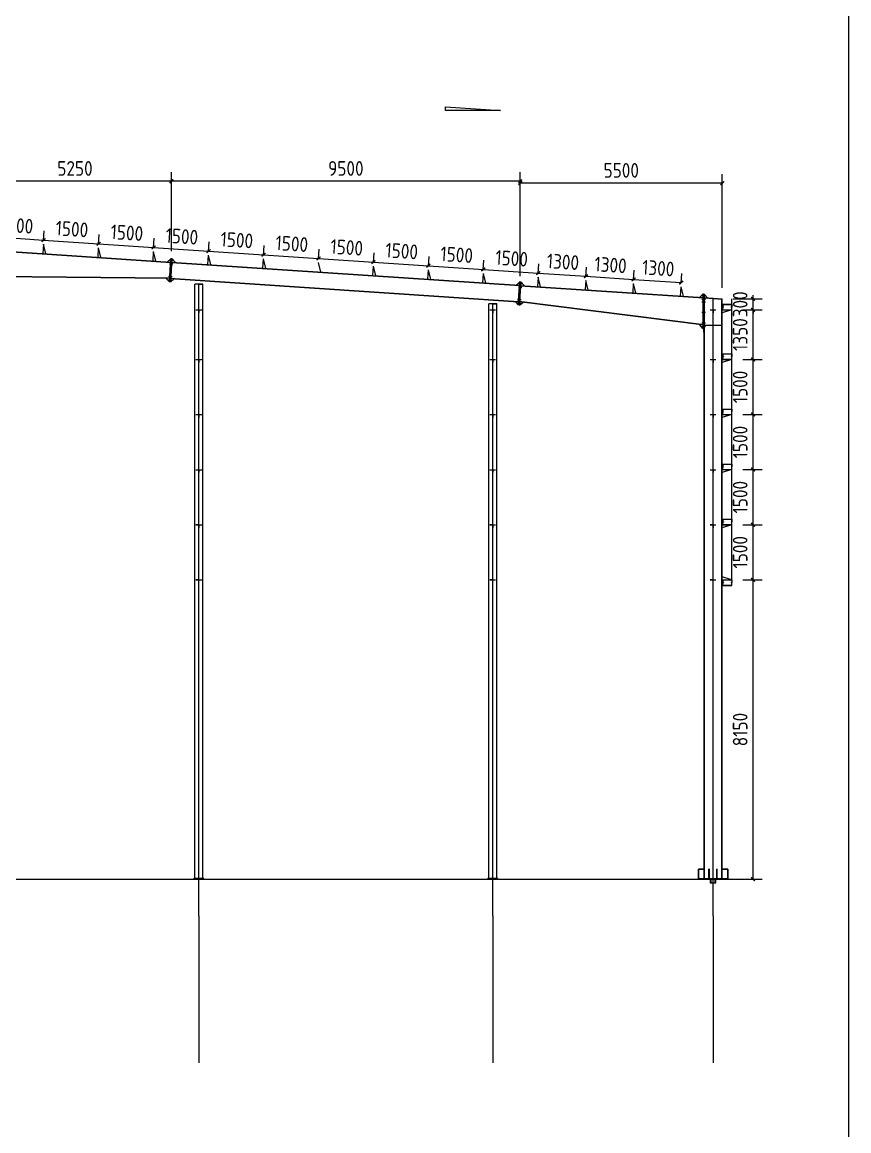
# Model space of a CAD drawing. Extents: x 424415 to 727970, y -73017 to 111783.
# Drawn here: x 689995 to 712505, y 13798 to 43976 of the extents above; entities that cross this region are included whole.
import ezdxf

# ---------------------------------------------------------------- set-up
doc = ezdxf.new("R2010")
doc.units = 0
doc.header["$LTSCALE"] = 1000
doc.header["$MEASUREMENT"] = 0
doc.layers.add('AXIS', color=3, linetype='Continuous')
doc.layers.add('DOTE', color=1, linetype='Continuous')
doc.styles.get("Standard").update_dxf_attribs({"font": 'gbenor.shx', "bigfont": 'gbcbig.shx'})
doc.dimstyles.get("Standard").update_dxf_attribs({"dimscale": 100, "dimtxt": 3.5, "dimasz": 1, "dimexe": 2.5, "dimexo": 3, "dimgap": 1.5, "dimtad": 1, "dimdec": 0, "dimzin": 0, "dimdsep": 46, "dimtxsty": 'Standard', "dimblk": 'ARCHTICK', "dimcen": 0.09, "dimadec": 0, "dimazin": 0, "dimtfac": 1, "dimtdec": 0, "dimtix": 1, "dimtmove": 2, "dimatfit": 3, "dimfxl": 1, "dimtolj": 1, "dimtzin": 0, "dimarcsym": 0})

# ---------------------------------------------------------------- blocks, each defined once
blk = doc.blocks.new('_ArchTick')
at = {"color": 0, "linetype": 'ByBlock', "const_width": 0.4}
blk.add_lwpolyline([(-0.5, -0.5), (0.5, 0.5)], dxfattribs=at)
blk = doc.blocks.new('*D616')
at = {"color": 3, "lineweight": -2}
for p, q in [((703558, 37063), (703558, 39842)), ((709058, 36746), (709058, 39842)), ((709058, 39592), (703558, 39592))]:
    blk.add_line(p, q, dxfattribs=at)
at = {"layer": 'Defpoints', "color": 0}
for p in [(703558, 39592), (703558, 36763), (709058, 36446)]:
    blk.add_point(p, dxfattribs=at)
at = {"color": 3, "lineweight": -2, "xscale": 100, "yscale": 100, "zscale": 100, "rotation": 180}
blk.add_blockref('_ArchTick', (703558, 39592), dxfattribs=at)
at = {"color": 3, "lineweight": -2, "xscale": 100, "yscale": 100, "zscale": 100}
blk.add_blockref('_ArchTick', (709058, 39592), dxfattribs=at)
at = {"color": 0, "insert": (706308, 39942), "char_height": 400, "attachment_point": 5}
blk.add_mtext('\\A1;5500', dxfattribs=at)
blk = doc.blocks.new('*D617')
at = {"color": 3, "lineweight": -2}
for p, q in [((694058, 37744), (694058, 39894)), ((703558, 37111), (703558, 39894)), ((703558, 39644), (694058, 39644))]:
    blk.add_line(p, q, dxfattribs=at)
at = {"layer": 'Defpoints', "color": 0}
for p in [(694058, 39644), (694058, 37444), (703558, 36811)]:
    blk.add_point(p, dxfattribs=at)
at = {"color": 3, "lineweight": -2, "xscale": 100, "yscale": 100, "zscale": 100, "rotation": 180}
blk.add_blockref('_ArchTick', (694058, 39644), dxfattribs=at)
at = {"color": 3, "lineweight": -2, "xscale": 100, "yscale": 100, "zscale": 100}
blk.add_blockref('_ArchTick', (703558, 39644), dxfattribs=at)
at = {"color": 0, "insert": (698808, 39994), "char_height": 400, "attachment_point": 5}
blk.add_mtext('\\A1;9500', dxfattribs=at)
blk = doc.blocks.new('*D618')
at = {"color": 3, "lineweight": -2}
for p, q in [((688808, 38096), (688808, 39894)), ((694058, 37744), (694058, 39894)), ((694058, 39644), (688808, 39644))]:
    blk.add_line(p, q, dxfattribs=at)
at = {"layer": 'Defpoints', "color": 0}
for p in [(688808, 39644), (688808, 37796), (694058, 37444)]:
    blk.add_point(p, dxfattribs=at)
at = {"color": 3, "lineweight": -2, "xscale": 100, "yscale": 100, "zscale": 100, "rotation": 180}
blk.add_blockref('_ArchTick', (688808, 39644), dxfattribs=at)
at = {"color": 3, "lineweight": -2, "xscale": 100, "yscale": 100, "zscale": 100}
blk.add_blockref('_ArchTick', (694058, 39644), dxfattribs=at)
at = {"color": 0, "insert": (691433, 39994), "char_height": 400, "attachment_point": 5}
blk.add_mtext('\\A1;5250', dxfattribs=at)
blk = doc.blocks.new('*D644')
at = {"color": 3, "lineweight": -2}
for p, q in [((689081, 38128), (689099, 38393)), ((689083, 38144), (690579, 38044)), ((690578, 38029), (690596, 38294))]:
    blk.add_line(p, q, dxfattribs=at)
at = {"layer": 'Defpoints', "color": 0}
for p in [(689075, 38029), (690579, 38044), (690571, 37929)]:
    blk.add_point(p, dxfattribs=at)
at = {"color": 3, "lineweight": -2, "xscale": 100, "yscale": 100, "zscale": 100}
for p, rotation in [((689083, 38144), 176.1859251658686), ((690579, 38044), 356.1859251658686)]:
    blk.add_blockref('_ArchTick', p, dxfattribs=dict(at, rotation=rotation))
at = {"color": 0, "insert": (689854, 38443), "char_height": 400, "attachment_point": 5, "rotation": 356.1859}
blk.add_mtext('\\A1;1500', dxfattribs=at)
blk = doc.blocks.new('*D645')
at = {"color": 3, "lineweight": -2}
for p, q in [((690578, 38029), (690596, 38294)), ((690579, 38044), (692076, 37944)), ((692075, 37929), (692092, 38194))]:
    blk.add_line(p, q, dxfattribs=at)
at = {"layer": 'Defpoints', "color": 0}
for p in [(690571, 37929), (692068, 37829), (692076, 37944)]:
    blk.add_point(p, dxfattribs=at)
at = {"color": 3, "lineweight": -2, "xscale": 100, "yscale": 100, "zscale": 100}
for p, rotation in [((690579, 38044), 176.1859251658686), ((692076, 37944), 356.1859251658686)]:
    blk.add_blockref('_ArchTick', p, dxfattribs=dict(at, rotation=rotation))
at = {"color": 0, "insert": (691351, 38344), "char_height": 400, "attachment_point": 5, "rotation": 356.1859}
blk.add_mtext('\\A1;1500', dxfattribs=at)
blk = doc.blocks.new('*D646')
at = {"color": 3, "lineweight": -2}
for p, q in [((692075, 37929), (692092, 38194)), ((693571, 37829), (693589, 38094)), ((692076, 37944), (693573, 37845))]:
    blk.add_line(p, q, dxfattribs=at)
at = {"layer": 'Defpoints', "color": 0}
for p in [(692068, 37829), (693565, 37729), (693573, 37845)]:
    blk.add_point(p, dxfattribs=at)
at = {"color": 3, "lineweight": -2, "xscale": 100, "yscale": 100, "zscale": 100}
for p, rotation in [((692076, 37944), 176.1859251658686), ((693573, 37845), 356.1859251658686)]:
    blk.add_blockref('_ArchTick', p, dxfattribs=dict(at, rotation=rotation))
at = {"color": 0, "insert": (692847, 38244), "char_height": 400, "attachment_point": 5, "rotation": 356.1859}
blk.add_mtext('\\A1;1500', dxfattribs=at)
blk = doc.blocks.new('*D647')
at = {"color": 3, "lineweight": -2}
for p, q in [((693571, 37829), (693589, 38094)), ((693573, 37845), (695069, 37745)), ((695068, 37729), (695086, 37994))]:
    blk.add_line(p, q, dxfattribs=at)
at = {"layer": 'Defpoints', "color": 0}
for p in [(693565, 37729), (695069, 37745), (695062, 37629)]:
    blk.add_point(p, dxfattribs=at)
at = {"color": 3, "lineweight": -2, "xscale": 100, "yscale": 100, "zscale": 100}
for p, rotation in [((693573, 37845), 176.1859251658686), ((695069, 37745), 356.1859251658686)]:
    blk.add_blockref('_ArchTick', p, dxfattribs=dict(at, rotation=rotation))
at = {"color": 0, "insert": (694344, 38144), "char_height": 400, "attachment_point": 5, "rotation": 356.1859}
blk.add_mtext('\\A1;1500', dxfattribs=at)
blk = doc.blocks.new('*D648')
at = {"color": 3, "lineweight": -2}
for p, q in [((695068, 37729), (695086, 37994)), ((695069, 37745), (696566, 37645)), ((696565, 37629), (696583, 37895))]:
    blk.add_line(p, q, dxfattribs=at)
at = {"layer": 'Defpoints', "color": 0}
for p in [(695062, 37629), (696558, 37530), (696566, 37645)]:
    blk.add_point(p, dxfattribs=at)
at = {"color": 3, "lineweight": -2, "xscale": 100, "yscale": 100, "zscale": 100}
for p, rotation in [((695069, 37745), 176.1859251658686), ((696566, 37645), 356.1859251658686)]:
    blk.add_blockref('_ArchTick', p, dxfattribs=dict(at, rotation=rotation))
at = {"color": 0, "insert": (695841, 38044), "char_height": 400, "attachment_point": 5, "rotation": 356.1859}
blk.add_mtext('\\A1;1500', dxfattribs=at)
blk = doc.blocks.new('*D649')
at = {"color": 3, "lineweight": -2}
for p, q in [((696565, 37629), (696583, 37895)), ((698062, 37530), (698079, 37795)), ((696566, 37645), (698063, 37545))]:
    blk.add_line(p, q, dxfattribs=at)
at = {"layer": 'Defpoints', "color": 0}
for p in [(696558, 37530), (698055, 37430), (698063, 37545)]:
    blk.add_point(p, dxfattribs=at)
at = {"color": 3, "lineweight": -2, "xscale": 100, "yscale": 100, "zscale": 100}
for p, rotation in [((696566, 37645), 176.1859251658686), ((698063, 37545), 356.1859251658686)]:
    blk.add_blockref('_ArchTick', p, dxfattribs=dict(at, rotation=rotation))
at = {"color": 0, "insert": (697338, 37944), "char_height": 400, "attachment_point": 5, "rotation": 356.1859}
blk.add_mtext('\\A1;1500', dxfattribs=at)
blk = doc.blocks.new('*D650')
at = {"color": 3, "lineweight": -2}
for p, q in [((698062, 37530), (698079, 37795)), ((698063, 37545), (699559, 37446)), ((699558, 37430), (699576, 37695))]:
    blk.add_line(p, q, dxfattribs=at)
at = {"layer": 'Defpoints', "color": 0}
for p in [(698055, 37430), (699559, 37446), (699552, 37330)]:
    blk.add_point(p, dxfattribs=at)
at = {"color": 3, "lineweight": -2, "xscale": 100, "yscale": 100, "zscale": 100}
for p, rotation in [((698063, 37545), 176.1859251658686), ((699559, 37446), 356.1859251658686)]:
    blk.add_blockref('_ArchTick', p, dxfattribs=dict(at, rotation=rotation))
at = {"color": 0, "insert": (698834, 37845), "char_height": 400, "attachment_point": 5, "rotation": 356.1859}
blk.add_mtext('\\A1;1500', dxfattribs=at)
blk = doc.blocks.new('*D651')
at = {"color": 3, "lineweight": -2}
for p, q in [((699558, 37430), (699576, 37695)), ((699559, 37446), (701056, 37346)), ((701055, 37330), (701073, 37595))]:
    blk.add_line(p, q, dxfattribs=at)
at = {"layer": 'Defpoints', "color": 0}
for p in [(699552, 37330), (701048, 37230), (701056, 37346)]:
    blk.add_point(p, dxfattribs=at)
at = {"color": 3, "lineweight": -2, "xscale": 100, "yscale": 100, "zscale": 100}
for p, rotation in [((699559, 37446), 176.1859251658686), ((701056, 37346), 356.1859251658686)]:
    blk.add_blockref('_ArchTick', p, dxfattribs=dict(at, rotation=rotation))
at = {"color": 0, "insert": (700331, 37745), "char_height": 400, "attachment_point": 5, "rotation": 356.1859}
blk.add_mtext('\\A1;1500', dxfattribs=at)
blk = doc.blocks.new('*D652')
at = {"color": 3, "lineweight": -2}
for p, q in [((701055, 37330), (701073, 37595)), ((702552, 37230), (702569, 37495)), ((701056, 37346), (702553, 37246))]:
    blk.add_line(p, q, dxfattribs=at)
at = {"layer": 'Defpoints', "color": 0}
for p in [(701048, 37230), (702545, 37131), (702553, 37246)]:
    blk.add_point(p, dxfattribs=at)
at = {"color": 3, "lineweight": -2, "xscale": 100, "yscale": 100, "zscale": 100}
for p, rotation in [((701056, 37346), 176.1859251658686), ((702553, 37246), 356.1859251658686)]:
    blk.add_blockref('_ArchTick', p, dxfattribs=dict(at, rotation=rotation))
at = {"color": 0, "insert": (701828, 37645), "char_height": 400, "attachment_point": 5, "rotation": 356.1859}
blk.add_mtext('\\A1;1500', dxfattribs=at)
blk = doc.blocks.new('*D653')
at = {"color": 3, "lineweight": -2}
for p, q in [((702552, 37230), (702569, 37495)), ((702553, 37246), (704049, 37146)), ((704048, 37131), (704066, 37396))]:
    blk.add_line(p, q, dxfattribs=at)
at = {"layer": 'Defpoints', "color": 0}
for p in [(702545, 37131), (704049, 37146), (704042, 37031)]:
    blk.add_point(p, dxfattribs=at)
at = {"color": 3, "lineweight": -2, "xscale": 100, "yscale": 100, "zscale": 100}
for p, rotation in [((702553, 37246), 176.1859251658686), ((704049, 37146), 356.1859251658686)]:
    blk.add_blockref('_ArchTick', p, dxfattribs=dict(at, rotation=rotation))
at = {"color": 0, "insert": (703324, 37545), "char_height": 400, "attachment_point": 5, "rotation": 356.1859}
blk.add_mtext('\\A1;1500', dxfattribs=at)
blk = doc.blocks.new('*D654')
at = {"color": 3, "lineweight": -2}
for p, q in [((704048, 37131), (704066, 37396)), ((704049, 37146), (705346, 37060)), ((705345, 37044), (705363, 37309))]:
    blk.add_line(p, q, dxfattribs=at)
at = {"layer": 'Defpoints', "color": 0}
for p in [(704042, 37031), (705339, 36944), (705346, 37060)]:
    blk.add_point(p, dxfattribs=at)
at = {"color": 3, "lineweight": -2, "xscale": 100, "yscale": 100, "zscale": 100}
for p, rotation in [((704049, 37146), 176.1859251658686), ((705346, 37060), 356.1859251658686)]:
    blk.add_blockref('_ArchTick', p, dxfattribs=dict(at, rotation=rotation))
at = {"color": 0, "insert": (704721, 37452), "char_height": 400, "attachment_point": 5, "rotation": 356.1859}
blk.add_mtext('\\A1;1300', dxfattribs=at)
blk = doc.blocks.new('*D655')
at = {"color": 3, "lineweight": -2}
for p, q in [((705345, 37044), (705363, 37309)), ((706642, 36958), (706660, 37223)), ((705346, 37060), (706644, 36973))]:
    blk.add_line(p, q, dxfattribs=at)
at = {"layer": 'Defpoints', "color": 0}
for p in [(705339, 36944), (706636, 36858), (706644, 36973)]:
    blk.add_point(p, dxfattribs=at)
at = {"color": 3, "lineweight": -2, "xscale": 100, "yscale": 100, "zscale": 100}
for p, rotation in [((705346, 37060), 176.1859251658686), ((706644, 36973), 356.1859251658686)]:
    blk.add_blockref('_ArchTick', p, dxfattribs=dict(at, rotation=rotation))
at = {"color": 0, "insert": (706018, 37366), "char_height": 400, "attachment_point": 5, "rotation": 356.1859}
blk.add_mtext('\\A1;1300', dxfattribs=at)
blk = doc.blocks.new('*D656')
at = {"color": 3, "lineweight": -2}
for p, q in [((706642, 36958), (706660, 37223)), ((707940, 36871), (707957, 37136)), ((706644, 36973), (707941, 36887))]:
    blk.add_line(p, q, dxfattribs=at)
at = {"layer": 'Defpoints', "color": 0}
for p in [(706636, 36858), (707941, 36887), (707933, 36771)]:
    blk.add_point(p, dxfattribs=at)
at = {"color": 3, "lineweight": -2, "xscale": 100, "yscale": 100, "zscale": 100}
for p, rotation in [((706644, 36973), 176.1859251658686), ((707941, 36887), 356.1859251658686)]:
    blk.add_blockref('_ArchTick', p, dxfattribs=dict(at, rotation=rotation))
at = {"color": 0, "insert": (707315, 37279), "char_height": 400, "attachment_point": 5, "rotation": 356.1859}
blk.add_mtext('\\A1;1300', dxfattribs=at)
blk = doc.blocks.new('*D1954')
at = {"color": 3, "lineweight": -2}
for p, q in [((709618, 28796), (710146, 28796)), ((709896, 20646), (709896, 28796)), ((709508, 20646), (710146, 20646))]:
    blk.add_line(p, q, dxfattribs=at)
at = {"layer": 'Defpoints', "color": 0}
for p in [(709318, 28796), (709896, 28796), (709208, 20646)]:
    blk.add_point(p, dxfattribs=at)
at = {"color": 3, "lineweight": -2, "xscale": 100, "yscale": 100, "zscale": 100}
for p, rotation in [((709896, 28796), 90), ((709896, 20646), 270)]:
    blk.add_blockref('_ArchTick', p, dxfattribs=dict(at, rotation=rotation))
at = {"color": 0, "insert": (709546, 24721), "char_height": 400, "attachment_point": 5, "rotation": 90}
blk.add_mtext('\\A1;8150', dxfattribs=at)
blk = doc.blocks.new('*D1955')
at = {"color": 3, "lineweight": -2}
for p, q in [((709618, 30296), (710146, 30296)), ((709896, 28796), (709896, 30296)), ((709618, 28796), (710146, 28796))]:
    blk.add_line(p, q, dxfattribs=at)
at = {"layer": 'Defpoints', "color": 0}
for p in [(709318, 30296), (709896, 30296), (709318, 28796)]:
    blk.add_point(p, dxfattribs=at)
at = {"color": 3, "lineweight": -2, "xscale": 100, "yscale": 100, "zscale": 100}
for p, rotation in [((709896, 30296), 90), ((709896, 28796), 270)]:
    blk.add_blockref('_ArchTick', p, dxfattribs=dict(at, rotation=rotation))
at = {"color": 0, "insert": (709546, 29546), "char_height": 400, "attachment_point": 5, "rotation": 90}
blk.add_mtext('\\A1;1500', dxfattribs=at)
blk = doc.blocks.new('*D1956')
at = {"color": 3, "lineweight": -2}
for p, q in [((709618, 31796), (710146, 31796)), ((709896, 30296), (709896, 31796)), ((709618, 30296), (710146, 30296))]:
    blk.add_line(p, q, dxfattribs=at)
at = {"layer": 'Defpoints', "color": 0}
for p in [(709318, 31796), (709896, 31796), (709318, 30296)]:
    blk.add_point(p, dxfattribs=at)
at = {"color": 3, "lineweight": -2, "xscale": 100, "yscale": 100, "zscale": 100}
for p, rotation in [((709896, 31796), 90), ((709896, 30296), 270)]:
    blk.add_blockref('_ArchTick', p, dxfattribs=dict(at, rotation=rotation))
at = {"color": 0, "insert": (709546, 31046), "char_height": 400, "attachment_point": 5, "rotation": 90}
blk.add_mtext('\\A1;1500', dxfattribs=at)
blk = doc.blocks.new('*D1957')
at = {"color": 3, "lineweight": -2}
for p, q in [((709618, 33296), (710146, 33296)), ((709896, 31796), (709896, 33296)), ((709618, 31796), (710146, 31796))]:
    blk.add_line(p, q, dxfattribs=at)
at = {"layer": 'Defpoints', "color": 0}
for p in [(709318, 33296), (709896, 33296), (709318, 31796)]:
    blk.add_point(p, dxfattribs=at)
at = {"color": 3, "lineweight": -2, "xscale": 100, "yscale": 100, "zscale": 100}
for p, rotation in [((709896, 33296), 90), ((709896, 31796), 270)]:
    blk.add_blockref('_ArchTick', p, dxfattribs=dict(at, rotation=rotation))
at = {"color": 0, "insert": (709546, 32546), "char_height": 400, "attachment_point": 5, "rotation": 90}
blk.add_mtext('\\A1;1500', dxfattribs=at)
blk = doc.blocks.new('*D1958')
at = {"color": 3, "lineweight": -2}
for p, q in [((709618, 34796), (710146, 34796)), ((709896, 33296), (709896, 34796)), ((709618, 33296), (710146, 33296))]:
    blk.add_line(p, q, dxfattribs=at)
at = {"layer": 'Defpoints', "color": 0}
for p in [(709318, 34796), (709896, 34796), (709318, 33296)]:
    blk.add_point(p, dxfattribs=at)
at = {"color": 3, "lineweight": -2, "xscale": 100, "yscale": 100, "zscale": 100}
for p, rotation in [((709896, 34796), 90), ((709896, 33296), 270)]:
    blk.add_blockref('_ArchTick', p, dxfattribs=dict(at, rotation=rotation))
at = {"color": 0, "insert": (709546, 34046), "char_height": 400, "attachment_point": 5, "rotation": 90}
blk.add_mtext('\\A1;1500', dxfattribs=at)
blk = doc.blocks.new('*D1959')
at = {"color": 3, "lineweight": -2}
for p, q in [((709618, 36146), (710146, 36146)), ((709896, 34796), (709896, 36146)), ((709618, 34796), (710146, 34796))]:
    blk.add_line(p, q, dxfattribs=at)
at = {"layer": 'Defpoints', "color": 0}
for p in [(709318, 36146), (709896, 36146), (709318, 34796)]:
    blk.add_point(p, dxfattribs=at)
at = {"color": 3, "lineweight": -2, "xscale": 100, "yscale": 100, "zscale": 100}
for p, rotation in [((709896, 36146), 90), ((709896, 34796), 270)]:
    blk.add_blockref('_ArchTick', p, dxfattribs=dict(at, rotation=rotation))
at = {"color": 0, "insert": (709546, 35471), "char_height": 400, "attachment_point": 5, "rotation": 90}
blk.add_mtext('\\A1;1350', dxfattribs=at)
blk = doc.blocks.new('*D1960')
at = {"color": 3, "lineweight": -2}
for p, q in [((709896, 36446), (709896, 36546)), ((709358, 36446), (710146, 36446)), ((709896, 36146), (709896, 36446)), ((709618, 36146), (710146, 36146)), ((709896, 36146), (709896, 36046))]:
    blk.add_line(p, q, dxfattribs=at)
at = {"layer": 'Defpoints', "color": 0}
for p in [(709058, 36446), (709896, 36446), (709318, 36146)]:
    blk.add_point(p, dxfattribs=at)
at = {"color": 3, "lineweight": -2, "xscale": 100, "yscale": 100, "zscale": 100}
for p, rotation in [((709896, 36446), 270), ((709896, 36146), 90)]:
    blk.add_blockref('_ArchTick', p, dxfattribs=dict(at, rotation=rotation))
at = {"color": 0, "insert": (709546, 36296), "char_height": 400, "attachment_point": 5, "rotation": 90}
blk.add_mtext('\\A1;300', dxfattribs=at)
blk = doc.blocks.new('*D2201')
at = {"color": 3, "lineweight": -2}
for p, q in [((703558, 37063), (703558, 39842)), ((709058, 36746), (709058, 39842)), ((709058, 39592), (703558, 39592))]:
    blk.add_line(p, q, dxfattribs=at)
at = {"layer": 'Defpoints', "color": 0}
for p in [(703558, 39592), (703558, 36763), (709058, 36446)]:
    blk.add_point(p, dxfattribs=at)
at = {"color": 3, "lineweight": -2, "xscale": 100, "yscale": 100, "zscale": 100, "rotation": 180}
blk.add_blockref('_ArchTick', (703558, 39592), dxfattribs=at)
at = {"color": 3, "lineweight": -2, "xscale": 100, "yscale": 100, "zscale": 100}
blk.add_blockref('_ArchTick', (709058, 39592), dxfattribs=at)
at = {"color": 0, "insert": (706308, 39942), "char_height": 400, "attachment_point": 5}
blk.add_mtext('\\A1;5500', dxfattribs=at)

msp = doc.modelspace()

# ---------------------------------------------------------------- linework, layer by layer
for p, q in [((701519.7, 41567.7), (701519.7, 41667.7)), ((701519.7, 41667.7), (703019.7, 41567.7)), ((703019.7, 41567.7), (701519.7, 41567.7)), ((688806.9, 37785.8), (694039.1, 37437)), ((688807.6, 37795.8), (694039.7, 37446.9)), ((690571.5, 37928.8), (690554.9, 37679.3)), ((690570.3, 37928.8), (690633.5, 37674)), ((692068.2, 37829), (692051.5, 37579.6)), ((692067, 37829), (692130.2, 37574.2)), ((693564.8, 37729.2), (693548.2, 37479.8)), ((693563.7, 37729.2), (693626.9, 37474.5)), ((694045.6, 37534.8), (693951.9, 37452.8)), ((694003.8, 36908.1), (694045.6, 37534.8)), ((694108.5, 37485.5), (694012.7, 37491.9)), ((694021.8, 36906.9), (694063.6, 37533.6)), ((694087.8, 37476.8), (694032, 37480.5)), ((694089.2, 37496.8), (694033.3, 37500.5)), ((694039.7, 36905.7), (694081.5, 37532.4)), ((694081.5, 37532.4), (694045.6, 37534.8)), ((694056.9, 37435.8), (703538.9, 36803.6)), ((694057.6, 37445.8), (703539.6, 36813.6)), ((694081.5, 37532.4), (694163.5, 37438.7)), ((695061.5, 37629.5), (695044.9, 37380)), ((695060.4, 37629.5), (695123.5, 37374.7)), ((696558.2, 37529.7), (696541.6, 37280.2)), ((696557, 37529.7), (696620.2, 37274.9)), ((698053.7, 37429.9), (698116.9, 37175.1)), ((694101.8, 37385.7), (694006, 37392.1)), ((694081.2, 37377), (694025.3, 37380.8)), ((694082.5, 37397), (694026.6, 37400.7)), ((699551.6, 37330.1), (699534.9, 37080.7)), ((699550.4, 37330.1), (699613.6, 37075.4)), ((701048.2, 37230.3), (701031.6, 36980.9)), ((701047.1, 37230.3), (701110.3, 36975.6)), ((702544.9, 37130.6), (702528.3, 36881.1)), ((702543.7, 37130.6), (702606.9, 36875.8)), ((694009.9, 37007.9), (689148.2, 37051.1)), ((694009.8, 36997.9), (689148.2, 37041.1)), ((694003.8, 36908.1), (693919.8, 36995.3)), ((694072.5, 36946.7), (693976.7, 36953)), ((694079.2, 37046.4), (693983.4, 37052.8)), ((694051.9, 36938), (693996, 36941.7)), ((694053.2, 36958), (693997.4, 36961.7)), ((694058.6, 37037.8), (694002.7, 37041.5)), ((694039.7, 36905.7), (694003.8, 36908.1)), ((694059.9, 37057.7), (694004, 37061.5)), ((694027.8, 36996.7), (703509.7, 36364.6)), ((694028.4, 37006.7), (703510.3, 36374.6)), ((694039.7, 36905.7), (694135.5, 36989.6)), ((694697.6, 20665.8), (694697.6, 36844.8)), ((694917.6, 36844.8), (694697.6, 36844.8)), ((694807.6, 36844.8), (694917.6, 36844.8)), ((694917.6, 20665.8), (694917.6, 36844.8)), ((703545.6, 36903.4), (703449.8, 36819.6)), ((703503.9, 36277.7), (703545.6, 36903.4)), ((703608.5, 36854.1), (703512.7, 36860.5)), ((703521.8, 36275.4), (703563.6, 36902.2)), ((703587.8, 36845.5), (703532, 36849.2)), ((703589.2, 36865.4), (703533.3, 36869.2)), ((703539.7, 36273.1), (703581.5, 36901)), ((703581.5, 36901), (703545.6, 36903.4)), ((703581.5, 36901), (703665.3, 36805.2)), ((704041.6, 37030.8), (704025, 36781.3)), ((704040.4, 37030.8), (704103.6, 36776)), ((705338.7, 36944.3), (705322.1, 36694.9)), ((705337.5, 36944.3), (705400.7, 36689.5)), ((706635.8, 36857.8), (706619.2, 36608.4)), ((706634.7, 36857.8), (706697.9, 36603.1)), ((703601.8, 36754.3), (703506, 36760.7)), ((703581.2, 36745.7), (703525.3, 36749.4)), ((703582.5, 36765.7), (703526.6, 36769.4)), ((703556.9, 36802.4), (708550.9, 36469.5)), ((703557.6, 36812.4), (708551.6, 36479.5)), ((707932.9, 36771.4), (707916.3, 36521.9)), ((707931.8, 36771.4), (707995, 36516.6)), ((708533.6, 36569.5), (708445, 36486.6)), ((708599.6, 36524.5), (708503.6, 36524.5)), ((708551.6, 36569.5), (708533.6, 36569.5)), ((708533.6, 36569.5), (708533.6, 35639.5)), ((708551.6, 36569.5), (708551.6, 35539.5)), ((708551.6, 36569.5), (708569.6, 36569.5)), ((708569.6, 36569.5), (708569.6, 35539.5)), ((702697.6, 20665.8), (702697.6, 36311.4)), ((702917.6, 36311.4), (702697.6, 36311.4)), ((702807.6, 36311.4), (702917.6, 36311.4)), ((702917.6, 20665.8), (702917.6, 36311.4)), ((703503.9, 36277.7), (703422, 36370.5)), ((703572.5, 36315.3), (703476.7, 36321.7)), ((703579.2, 36415.1), (703483.4, 36421.5)), ((703551.9, 36306.7), (703496, 36310.4)), ((703553.2, 36326.6), (703497.4, 36330.4)), ((703558.6, 36406.5), (703502.7, 36410.2)), ((703539.7, 36273.1), (703503.9, 36277.7)), ((703559.9, 36426.4), (703504, 36430.1)), ((708569.6, 35724.4), (703527.8, 36365.2)), ((708569.6, 35734.5), (703529, 36375.1)), ((703539.7, 36273.1), (703634.9, 36351.6)), ((708599.6, 36424.5), (708503.6, 36424.5)), ((708599.6, 36354.5), (708503.6, 36354.5)), ((708569.6, 36478.3), (709057.6, 36445.8)), ((708569.6, 36468.3), (709057.6, 36435.7)), ((708569.6, 36445.8), (708569.6, 20665.8)), ((709045.6, 20665.8), (709045.6, 36436.5)), ((709057.6, 20665.8), (709057.6, 36445.8)), ((709317.6, 28795.8), (709317.6, 36445.8)), ((708599.6, 36069.5), (708503.6, 36069.5)), ((709057.6, 36145.8), (709307.6, 36145.8)), ((709057.6, 36145.8), (709307.6, 36145.8)), ((709307.6, 36145.8), (709057.6, 36065.8)), ((708533.6, 35639.5), (708444.7, 35740.3)), ((708599.6, 35784.5), (708503.6, 35784.5)), ((708599.6, 35684.5), (708503.6, 35684.5)), ((708533.6, 35639.5), (708551.6, 35639.5)), ((708569.6, 35732.6), (709045.6, 35732.6)), ((708569.6, 35724.6), (709045.6, 35724.6)), ((708569.6, 35539.5), (708551.6, 35539.5)), ((708557.6, 35539.5), (708557.6, 20665.8)), ((709057.6, 34795.8), (709307.6, 34795.8)), ((709307.6, 34795.8), (709057.6, 34715.8)), ((709057.6, 33295.8), (709307.6, 33295.8)), ((709307.6, 33295.8), (709057.6, 33215.8)), ((709057.6, 31795.8), (709307.6, 31795.8)), ((709307.6, 31795.8), (709057.6, 31715.8)), ((709057.6, 30295.8), (709307.6, 30295.8)), ((709307.6, 30295.8), (709057.6, 30215.8)), ((709307.6, 28795.8), (709057.6, 28875.8)), ((709057.6, 28795.8), (709307.6, 28795.8)), ((708407.6, 20667.8), (708407.6, 20917.8)), ((708407.6, 20917.8), (708569.6, 20917.8)), ((708569.6, 20917.8), (708407.6, 20917.8)), ((708407.6, 20917.8), (708407.6, 20667.8)), ((708691.6, 20665.8), (708691.6, 20917.8)), ((708691.6, 20917.8), (708707.6, 20917.8)), ((708691.6, 20665.8), (708691.6, 20917.8)), ((708707.6, 20917.8), (708691.6, 20917.8)), ((708707.6, 20665.8), (708707.6, 20917.8)), ((708707.6, 20665.8), (708707.6, 20917.8)), ((708907.6, 20665.8), (708907.6, 20917.8)), ((708907.6, 20917.8), (708923.6, 20917.8)), ((708907.6, 20665.8), (708907.6, 20917.8)), ((708923.6, 20917.8), (708907.6, 20917.8)), ((708923.6, 20665.8), (708923.6, 20917.8)), ((708923.6, 20665.8), (708923.6, 20917.8)), ((709045.6, 20917.8), (709207.6, 20917.8)), ((709207.6, 20917.8), (709045.6, 20917.8)), ((709207.6, 20917.8), (709207.6, 20667.8)), ((709207.6, 20667.8), (709207.6, 20917.8)), ((694942.6, 20665.8), (694672.6, 20665.8)), ((694672.6, 20645.8), (694672.6, 20665.8)), ((694942.6, 20645.8), (694672.6, 20645.8)), ((694807.6, 20665.8), (694917.6, 20665.8)), ((694942.6, 20645.8), (694942.6, 20665.8)), ((702942.6, 20665.8), (702672.6, 20665.8)), ((702672.6, 20645.8), (702672.6, 20665.8)), ((702942.6, 20645.8), (702672.6, 20645.8)), ((702807.6, 20665.8), (702917.6, 20665.8)), ((702942.6, 20645.8), (702942.6, 20665.8)), ((708407.6, 20667.8), (708407.6, 20645.8)), ((708407.6, 20645.8), (708407.6, 20667.8)), ((708407.6, 20665.8), (709207.6, 20665.8)), ((708407.6, 20645.8), (709207.6, 20645.8)), ((709207.6, 20645.8), (708407.6, 20645.8)), ((709207.6, 20645.8), (708407.6, 20645.8)), ((708407.6, 20645.8), (709207.6, 20645.8)), ((709207.6, 20645.8), (709207.6, 20667.8)), ((709207.6, 20667.8), (709207.6, 20645.8))]:
    msp.add_line(p, q)
at = {"color": 0}
for p, q in [((694033.3, 37500.5), (694032, 37480.5)), ((694032.6, 37490.5), (694033.3, 37500.5)), ((694042.6, 37489.9), (694032.6, 37490.5)), ((694089.2, 37496.8), (694087.8, 37476.8)), ((694026.6, 37400.7), (694025.3, 37380.8)), ((694026, 37390.7), (694026.6, 37400.7)), ((694035.9, 37390.1), (694026, 37390.7)), ((694082.5, 37397), (694081.2, 37377)), ((693997.4, 36961.7), (693996, 36941.7)), ((693996.7, 36951.7), (693997.4, 36961.7)), ((694006.7, 36951.1), (693996.7, 36951.7)), ((694004, 37061.5), (694002.7, 37041.5)), ((694003.4, 37051.5), (694004, 37061.5)), ((694013.3, 37050.8), (694003.4, 37051.5)), ((694053.2, 36958), (694051.9, 36938)), ((694059.9, 37057.7), (694058.6, 37037.8)), ((703533.3, 36869.2), (703532, 36849.2)), ((703532.6, 36859.2), (703533.3, 36869.2)), ((703542.6, 36858.5), (703532.6, 36859.2)), ((703589.2, 36865.4), (703587.8, 36845.5)), ((703526.6, 36769.4), (703525.3, 36749.4)), ((703526, 36759.4), (703526.6, 36769.4)), ((703535.9, 36758.7), (703526, 36759.4)), ((703582.5, 36765.7), (703581.2, 36745.7)), ((708523.6, 36524.5), (708523.6, 36534.5)), ((708579.6, 36534.5), (708523.6, 36534.5)), ((708533.6, 36524.5), (708523.6, 36524.5)), ((708523.6, 36524.5), (708523.6, 36514.5)), ((708569.6, 36569.5), (708660.6, 36472.2)), ((708569.6, 36524.5), (708579.6, 36524.5)), ((708579.6, 36524.5), (708579.6, 36534.5)), ((708579.6, 36524.5), (708579.6, 36514.5)), ((703497.4, 36330.4), (703496, 36310.4)), ((703496.7, 36320.4), (703497.4, 36330.4)), ((703506.7, 36319.7), (703496.7, 36320.4)), ((703504, 36430.1), (703502.7, 36410.2)), ((703503.4, 36420.2), (703504, 36430.1)), ((703513.3, 36419.5), (703503.4, 36420.2)), ((703553.2, 36326.6), (703551.9, 36306.7)), ((703559.9, 36426.4), (703558.6, 36406.5)), ((708579.6, 36514.5), (708523.6, 36514.5)), ((708523.6, 36424.5), (708523.6, 36434.5)), ((708579.6, 36434.5), (708523.6, 36434.5)), ((708533.6, 36424.5), (708523.6, 36424.5)), ((708523.6, 36424.5), (708523.6, 36414.5)), ((708579.6, 36414.5), (708523.6, 36414.5)), ((708523.6, 36354.5), (708523.6, 36364.5)), ((708579.6, 36364.5), (708523.6, 36364.5)), ((708533.6, 36354.5), (708523.6, 36354.5)), ((708523.6, 36354.5), (708523.6, 36344.5)), ((708579.6, 36344.5), (708523.6, 36344.5)), ((708569.6, 36424.5), (708579.6, 36424.5)), ((708569.6, 36354.5), (708579.6, 36354.5)), ((708579.6, 36424.5), (708579.6, 36434.5)), ((708579.6, 36424.5), (708579.6, 36414.5)), ((708579.6, 36354.5), (708579.6, 36364.5)), ((708579.6, 36354.5), (708579.6, 36344.5)), ((694727.6, 36145.8), (694887.6, 36145.8)), ((694807.6, 36145.8), (694807.6, 36065.8)), ((702727.6, 36145.8), (702887.6, 36145.8)), ((702807.6, 36145.8), (702807.6, 36065.8)), ((708523.6, 36069.5), (708523.6, 36079.5)), ((708579.6, 36079.5), (708523.6, 36079.5)), ((708533.6, 36069.5), (708523.6, 36069.5)), ((708523.6, 36069.5), (708523.6, 36059.5)), ((708579.6, 36059.5), (708523.6, 36059.5)), ((708569.6, 36069.5), (708579.6, 36069.5)), ((708579.6, 36069.5), (708579.6, 36079.5)), ((708579.6, 36069.5), (708579.6, 36059.5)), ((708727.6, 36145.8), (708887.6, 36145.8)), ((708807.6, 36145.8), (708807.6, 36065.8)), ((708523.6, 35784.5), (708523.6, 35794.5)), ((708579.6, 35794.5), (708523.6, 35794.5)), ((708533.6, 35784.5), (708523.6, 35784.5)), ((708523.6, 35784.5), (708523.6, 35774.5)), ((708579.6, 35774.5), (708523.6, 35774.5)), ((708523.6, 35684.5), (708523.6, 35694.5)), ((708579.6, 35694.5), (708523.6, 35694.5)), ((708533.6, 35684.5), (708523.6, 35684.5)), ((708523.6, 35684.5), (708523.6, 35674.5)), ((708579.6, 35674.5), (708523.6, 35674.5)), ((708569.6, 35784.5), (708579.6, 35784.5)), ((708569.6, 35684.5), (708579.6, 35684.5)), ((708579.6, 35784.5), (708579.6, 35794.5)), ((708579.6, 35784.5), (708579.6, 35774.5)), ((708579.6, 35684.5), (708579.6, 35694.5)), ((708579.6, 35684.5), (708579.6, 35674.5)), ((694727.6, 34794.7), (694887.6, 34794.7)), ((694807.6, 34794.7), (694807.6, 34714.7)), ((702727.6, 34794.7), (702887.6, 34794.7)), ((702807.6, 34794.7), (702807.6, 34714.7)), ((708727.6, 34794.7), (708887.6, 34794.7)), ((708807.6, 34794.7), (708807.6, 34714.7)), ((694727.6, 33294.7), (694887.6, 33294.7)), ((694807.6, 33294.7), (694807.6, 33214.7)), ((702727.6, 33294.7), (702887.6, 33294.7)), ((702807.6, 33294.7), (702807.6, 33214.7)), ((708727.6, 33294.7), (708887.6, 33294.7)), ((708807.6, 33294.7), (708807.6, 33214.7)), ((694727.6, 31794.7), (694887.6, 31794.7)), ((694807.6, 31794.7), (694807.6, 31714.7)), ((702727.6, 31794.7), (702887.6, 31794.7)), ((702807.6, 31794.7), (702807.6, 31714.7)), ((708727.6, 31794.7), (708887.6, 31794.7)), ((708807.6, 31794.7), (708807.6, 31714.7)), ((694807.6, 30294.7), (694727.6, 30294.7)), ((694727.6, 30294.7), (694887.6, 30294.7)), ((694807.6, 30294.7), (694807.6, 30214.7)), ((702807.6, 30294.7), (702727.6, 30294.7)), ((702727.6, 30294.7), (702887.6, 30294.7)), ((702807.6, 30294.7), (702807.6, 30214.7)), ((708807.6, 30294.7), (708727.6, 30294.7)), ((708727.6, 30294.7), (708887.6, 30294.7)), ((708807.6, 30294.7), (708807.6, 30214.7)), ((694807.6, 28795.8), (694727.6, 28795.8)), ((694727.6, 28795.8), (694887.6, 28795.8)), ((694807.6, 28795.8), (694807.6, 28875.8)), ((702807.6, 28795.8), (702727.6, 28795.8)), ((702727.6, 28795.8), (702887.6, 28795.8)), ((702807.6, 28795.8), (702807.6, 28875.8)), ((708807.6, 28795.8), (708727.6, 28795.8)), ((708727.6, 28795.8), (708887.6, 28795.8)), ((708807.6, 28795.8), (708807.6, 28875.8))]:
    msp.add_line(p, q, dxfattribs=at)
at = {"color": 6}
for p, q in [((709067.6, 36295.8), (709067.6, 36220.8)), ((709067.6, 36295.8), (709317.6, 36295.8)), ((709067.6, 36220.8), (709087.6, 36220.8)), ((709067.6, 36145.8), (709067.6, 36220.8)), ((709067.6, 36220.8), (709087.6, 36220.8)), ((709070.1, 36293.3), (709070.1, 36223.3)), ((709070.1, 36293.3), (709315.1, 36293.3)), ((709070.1, 36223.3), (709087.6, 36223.3)), ((709070.1, 36148.3), (709070.1, 36218.3)), ((709070.1, 36218.3), (709087.6, 36218.3)), ((709087.6, 36220.8), (709087.6, 36223.3)), ((709087.6, 36220.8), (709087.6, 36218.3)), ((709315.1, 36223.3), (709297.6, 36223.3)), ((709297.6, 36220.8), (709297.6, 36223.3)), ((709317.6, 36220.8), (709297.6, 36220.8)), ((709317.6, 36220.8), (709297.6, 36220.8)), ((709297.6, 36220.8), (709297.6, 36218.3)), ((709315.1, 36218.3), (709297.6, 36218.3)), ((709315.1, 36293.3), (709315.1, 36223.3)), ((709315.1, 36148.3), (709315.1, 36218.3)), ((709317.6, 36295.8), (709317.6, 36220.8)), ((709317.6, 36145.8), (709317.6, 36220.8)), ((709067.6, 36145.8), (709317.6, 36145.8)), ((709070.1, 36148.3), (709315.1, 36148.3)), ((709067.6, 34945.8), (709067.6, 34870.8)), ((709067.6, 34945.8), (709317.6, 34945.8)), ((709067.6, 34870.8), (709087.6, 34870.8)), ((709067.6, 34795.8), (709067.6, 34870.8)), ((709067.6, 34870.8), (709087.6, 34870.8)), ((709067.6, 34795.8), (709317.6, 34795.8)), ((709070.1, 34943.3), (709070.1, 34873.3)), ((709070.1, 34943.3), (709315.1, 34943.3)), ((709070.1, 34873.3), (709087.6, 34873.3)), ((709070.1, 34798.3), (709070.1, 34868.3)), ((709070.1, 34868.3), (709087.6, 34868.3)), ((709070.1, 34798.3), (709315.1, 34798.3)), ((709087.6, 34870.8), (709087.6, 34873.3)), ((709087.6, 34870.8), (709087.6, 34868.3)), ((709315.1, 34873.3), (709297.6, 34873.3)), ((709297.6, 34870.8), (709297.6, 34873.3)), ((709317.6, 34870.8), (709297.6, 34870.8)), ((709317.6, 34870.8), (709297.6, 34870.8)), ((709297.6, 34870.8), (709297.6, 34868.3)), ((709315.1, 34868.3), (709297.6, 34868.3)), ((709315.1, 34943.3), (709315.1, 34873.3)), ((709315.1, 34798.3), (709315.1, 34868.3)), ((709317.6, 34945.8), (709317.6, 34870.8)), ((709317.6, 34795.8), (709317.6, 34870.8)), ((709067.6, 33445.8), (709067.6, 33370.8)), ((709067.6, 33445.8), (709317.6, 33445.8)), ((709067.6, 33370.8), (709087.6, 33370.8)), ((709067.6, 33295.8), (709067.6, 33370.8)), ((709067.6, 33370.8), (709087.6, 33370.8)), ((709067.6, 33295.8), (709317.6, 33295.8)), ((709070.1, 33443.3), (709070.1, 33373.3)), ((709070.1, 33443.3), (709315.1, 33443.3)), ((709070.1, 33373.3), (709087.6, 33373.3)), ((709070.1, 33298.3), (709070.1, 33368.3)), ((709070.1, 33368.3), (709087.6, 33368.3)), ((709070.1, 33298.3), (709315.1, 33298.3)), ((709087.6, 33370.8), (709087.6, 33373.3)), ((709087.6, 33370.8), (709087.6, 33368.3)), ((709315.1, 33373.3), (709297.6, 33373.3)), ((709297.6, 33370.8), (709297.6, 33373.3)), ((709317.6, 33370.8), (709297.6, 33370.8)), ((709317.6, 33370.8), (709297.6, 33370.8)), ((709297.6, 33370.8), (709297.6, 33368.3)), ((709315.1, 33368.3), (709297.6, 33368.3)), ((709315.1, 33443.3), (709315.1, 33373.3)), ((709315.1, 33298.3), (709315.1, 33368.3)), ((709317.6, 33445.8), (709317.6, 33370.8)), ((709317.6, 33295.8), (709317.6, 33370.8)), ((709067.6, 31945.8), (709067.6, 31870.8)), ((709067.6, 31945.8), (709317.6, 31945.8)), ((709067.6, 31870.8), (709087.6, 31870.8)), ((709067.6, 31795.8), (709067.6, 31870.8)), ((709067.6, 31870.8), (709087.6, 31870.8)), ((709067.6, 31795.8), (709317.6, 31795.8)), ((709070.1, 31943.3), (709070.1, 31873.3)), ((709070.1, 31943.3), (709315.1, 31943.3)), ((709070.1, 31873.3), (709087.6, 31873.3)), ((709070.1, 31798.3), (709070.1, 31868.3)), ((709070.1, 31868.3), (709087.6, 31868.3)), ((709070.1, 31798.3), (709315.1, 31798.3)), ((709087.6, 31870.8), (709087.6, 31873.3)), ((709087.6, 31870.8), (709087.6, 31868.3)), ((709315.1, 31873.3), (709297.6, 31873.3)), ((709297.6, 31870.8), (709297.6, 31873.3)), ((709317.6, 31870.8), (709297.6, 31870.8)), ((709317.6, 31870.8), (709297.6, 31870.8)), ((709297.6, 31870.8), (709297.6, 31868.3)), ((709315.1, 31868.3), (709297.6, 31868.3)), ((709315.1, 31943.3), (709315.1, 31873.3)), ((709315.1, 31798.3), (709315.1, 31868.3)), ((709317.6, 31945.8), (709317.6, 31870.8)), ((709317.6, 31795.8), (709317.6, 31870.8)), ((709067.6, 30445.8), (709067.6, 30370.8)), ((709067.6, 30445.8), (709317.6, 30445.8)), ((709067.6, 30370.8), (709087.6, 30370.8)), ((709067.6, 30295.8), (709067.6, 30370.8)), ((709067.6, 30370.8), (709087.6, 30370.8)), ((709067.6, 30295.8), (709317.6, 30295.8)), ((709070.1, 30443.3), (709070.1, 30373.3)), ((709070.1, 30443.3), (709315.1, 30443.3)), ((709070.1, 30373.3), (709087.6, 30373.3)), ((709070.1, 30298.3), (709070.1, 30368.3)), ((709070.1, 30368.3), (709087.6, 30368.3)), ((709070.1, 30298.3), (709315.1, 30298.3)), ((709087.6, 30370.8), (709087.6, 30373.3)), ((709087.6, 30370.8), (709087.6, 30368.3)), ((709315.1, 30373.3), (709297.6, 30373.3)), ((709297.6, 30370.8), (709297.6, 30373.3)), ((709317.6, 30370.8), (709297.6, 30370.8)), ((709317.6, 30370.8), (709297.6, 30370.8)), ((709297.6, 30370.8), (709297.6, 30368.3)), ((709315.1, 30368.3), (709297.6, 30368.3)), ((709315.1, 30443.3), (709315.1, 30373.3)), ((709315.1, 30298.3), (709315.1, 30368.3)), ((709317.6, 30445.8), (709317.6, 30370.8)), ((709317.6, 30295.8), (709317.6, 30370.8)), ((709067.6, 28795.8), (709067.6, 28720.8)), ((709067.6, 28795.8), (709317.6, 28795.8)), ((709067.6, 28720.8), (709087.6, 28720.8)), ((709067.6, 28645.8), (709067.6, 28720.8)), ((709067.6, 28720.8), (709087.6, 28720.8)), ((709070.1, 28793.3), (709070.1, 28723.3)), ((709070.1, 28793.3), (709315.1, 28793.3)), ((709070.1, 28723.3), (709087.6, 28723.3)), ((709070.1, 28648.3), (709070.1, 28718.3)), ((709070.1, 28718.3), (709087.6, 28718.3)), ((709087.6, 28720.8), (709087.6, 28723.3)), ((709087.6, 28720.8), (709087.6, 28718.3)), ((709315.1, 28723.3), (709297.6, 28723.3)), ((709297.6, 28720.8), (709297.6, 28723.3)), ((709317.6, 28720.8), (709297.6, 28720.8)), ((709317.6, 28720.8), (709297.6, 28720.8)), ((709297.6, 28720.8), (709297.6, 28718.3)), ((709315.1, 28718.3), (709297.6, 28718.3)), ((709315.1, 28793.3), (709315.1, 28723.3)), ((709315.1, 28648.3), (709315.1, 28718.3)), ((709317.6, 28795.8), (709317.6, 28720.8)), ((709317.6, 28645.8), (709317.6, 28720.8)), ((709067.6, 28645.8), (709317.6, 28645.8)), ((709070.1, 28648.3), (709315.1, 28648.3)), ((708727.6, 20645.8), (708727.6, 20545.8)), ((708727.6, 20545.8), (708887.6, 20545.8)), ((708747.6, 20645.8), (708747.6, 20545.8)), ((708867.6, 20545.8), (708867.6, 20645.8)), ((708887.6, 20545.8), (708887.6, 20645.8))]:
    msp.add_line(p, q, dxfattribs=at)
msp.add_lwpolyline([(664984.7, 10982.9), (712504.7, 10982.9), (712504.7, 44582.9), (664984.7, 44582.9)], close=True)
at = {"layer": 'AXIS'}
for p, q in [((694807.6, 19645.8), (694807.6, 15645.8)), ((702807.6, 19645.8), (702807.6, 15645.8)), ((708807.6, 19645.8), (708807.6, 15645.8))]:
    msp.add_line(p, q, dxfattribs=at)
at = {"layer": 'DOTE'}
for p, q in [((694807.6, 19645.8), (694807.6, 36844.8)), ((702807.6, 19645.8), (702807.6, 36311.4)), ((708807.6, 19645.8), (708807.6, 36462.4)), ((674672.6, 20645.8), (709807.6, 20645.8))]:
    msp.add_line(p, q, dxfattribs=at)

# ---------------------------------------------------------------- dimensions: what is measured, and where the dimension line sits
for base, p1, p2, angle, override, picture, middle in [((688807.6, 39643.9), (694057.6, 37444), (688807.6, 37795.8), 180, {"dimtxt": 4, "dimclrd": 3, "dimclre": 3}, '*D618', (691432.6, 39993.9)), ((694057.6, 39643.9), (703557.6, 36810.7), (694057.6, 37444), 180, {"dimtxt": 4, "dimclrd": 3, "dimclre": 3}, '*D617', (698807.6, 39993.9)), ((703557.6, 39591.8), (709057.6, 36445.8), (703557.6, 36763.2), 180, {"dimtxt": 4, "dimclrd": 3, "dimclre": 3}, '*D616', (706307.6, 39941.8)), ((703557.6, 39591.8), (709057.6, 36445.8), (703557.6, 36763.2), 180, {"dimtxt": 4, "dimclrd": 3, "dimclre": 3}, '*D2201', (706307.6, 39941.8)), ((690579.2, 38044.2), (689074.8, 38028.6), (690571.5, 37928.8), 176.18593, {"dimtxt": 4, "dimexo": 1, "dimclrd": 3, "dimclre": 3}, '*D644', (689854.1, 38443.4)), ((692075.9, 37944.5), (690571.5, 37928.8), (692068.2, 37829), 176.18593, {"dimtxt": 4, "dimexo": 1, "dimclrd": 3, "dimclre": 3}, '*D645', (691350.8, 38343.6)), ((693572.5, 37844.7), (692068.2, 37829), (693564.8, 37729.2), 176.18593, {"dimtxt": 4, "dimexo": 1, "dimclrd": 3, "dimclre": 3}, '*D646', (692847.5, 38243.8)), ((695069.2, 37744.9), (693564.8, 37729.2), (695061.5, 37629.5), 176.18593, {"dimtxt": 4, "dimexo": 1, "dimclrd": 3, "dimclre": 3}, '*D647', (694344.2, 38144)), ((696565.9, 37645.1), (695061.5, 37629.5), (696558.2, 37529.7), 176.18593, {"dimtxt": 4, "dimexo": 1, "dimclrd": 3, "dimclre": 3}, '*D648', (695840.8, 38044.2)), ((698062.6, 37545.3), (696558.2, 37529.7), (698054.9, 37429.9), 176.18593, {"dimtxt": 4, "dimexo": 1, "dimclrd": 3, "dimclre": 3}, '*D649', (697337.5, 37944.5)), ((699559.2, 37445.6), (698054.9, 37429.9), (699551.6, 37330.1), 176.18593, {"dimtxt": 4, "dimexo": 1, "dimclrd": 3, "dimclre": 3}, '*D650', (698834.2, 37844.7)), ((701055.9, 37345.8), (699551.6, 37330.1), (701048.2, 37230.3), 176.18593, {"dimtxt": 4, "dimexo": 1, "dimclrd": 3, "dimclre": 3}, '*D651', (700330.9, 37744.9)), ((702552.6, 37246), (701048.2, 37230.3), (702544.9, 37130.6), 176.18593, {"dimtxt": 4, "dimexo": 1, "dimclrd": 3, "dimclre": 3}, '*D652', (701827.5, 37645.1)), ((704049.3, 37146.2), (702544.9, 37130.6), (704041.6, 37030.8), 176.18593, {"dimtxt": 4, "dimexo": 1, "dimclrd": 3, "dimclre": 3}, '*D653', (703324.2, 37545.3)), ((705346.4, 37059.8), (704041.6, 37030.8), (705338.7, 36944.3), 176.18593, {"dimtxt": 4, "dimexo": 1, "dimclrd": 3, "dimclre": 3}, '*D654', (704721.1, 37452.2)), ((706643.5, 36973.3), (705338.7, 36944.3), (706635.8, 36857.8), 176.18593, {"dimtxt": 4, "dimexo": 1, "dimclrd": 3, "dimclre": 3}, '*D655', (706018.2, 37365.7)), ((707940.6, 36886.8), (706635.8, 36857.8), (707932.9, 36771.4), 176.18593, {"dimtxt": 4, "dimexo": 1, "dimclrd": 3, "dimclre": 3}, '*D656', (707315.4, 37279.3)), ((709896.3, 36445.8), (709317.6, 36145.8), (709057.6, 36445.8), 90, {"dimtxt": 4, "dimclrd": 3, "dimclre": 3}, '*D1960', (709546.3, 36295.8)), ((709896.3, 36145.8), (709317.6, 34795.8), (709317.6, 36145.8), 90, {"dimtxt": 4, "dimclrd": 3, "dimclre": 3}, '*D1959', (709546.3, 35470.8)), ((709896.3, 34795.8), (709317.6, 33295.8), (709317.6, 34795.8), 90, {"dimtxt": 4, "dimclrd": 3, "dimclre": 3}, '*D1958', (709546.3, 34045.8)), ((709896.3, 33295.8), (709317.6, 31795.8), (709317.6, 33295.8), 90, {"dimtxt": 4, "dimclrd": 3, "dimclre": 3}, '*D1957', (709546.3, 32545.8)), ((709896.3, 31795.8), (709317.6, 30295.8), (709317.6, 31795.8), 90, {"dimtxt": 4, "dimclrd": 3, "dimclre": 3}, '*D1956', (709546.3, 31045.8)), ((709896.3, 30295.8), (709317.6, 28795.8), (709317.6, 30295.8), 90, {"dimtxt": 4, "dimclrd": 3, "dimclre": 3}, '*D1955', (709546.3, 29545.8)), ((709896.3, 28795.8), (709207.6, 20645.8), (709317.6, 28795.8), 90, {"dimtxt": 4, "dimclrd": 3, "dimclre": 3}, '*D1954', (709546.3, 24720.8))]:
    dim = msp.add_linear_dim(base=base, p1=p1, p2=p2, angle=angle, dimstyle='Standard', override=override)
    dim.commit()
    dim.dimension.update_dxf_attribs({"geometry": picture, "text_midpoint": middle})

doc.saveas('drawing.dxf')
